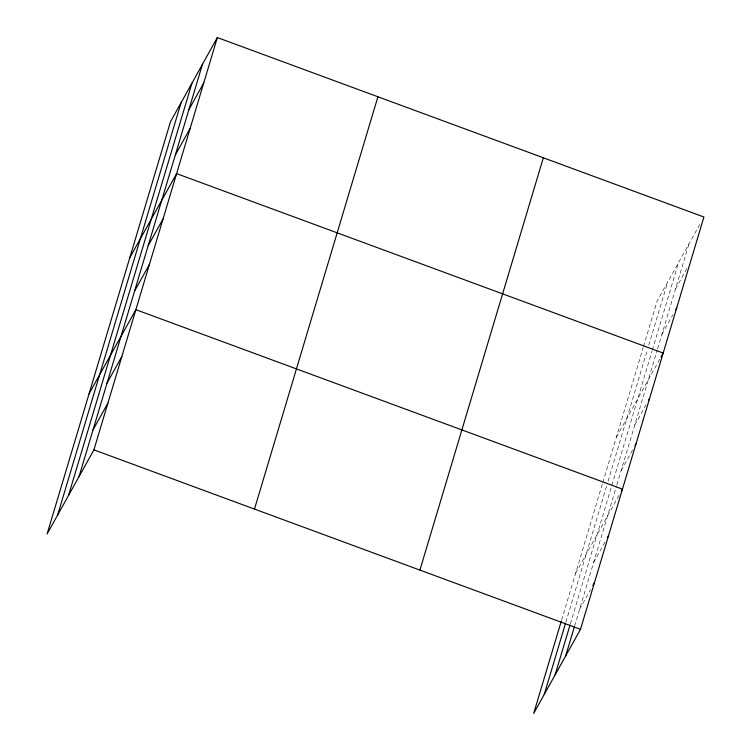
<?xml version="1.0" encoding="UTF-8"?>
<svg xmlns="http://www.w3.org/2000/svg" width="751" height="751" viewBox="0 0 751 751"><rect width="100%" height="100%" fill="white"/><g stroke="black" fill="none" stroke-linecap="round" stroke-linejoin="round"><path stroke-width="0.56" stroke-dasharray="3.75 2.82" d="M561.635 619.988L602.452 483.663M602.781 482.555L643.185 347.6M643.513 346.493L657.087 301.142L700.063 223.929M565.86 622.175L606.705 485.728M608.028 481.297L647.437 349.666M648.761 345.235L667.639 282.188M570.394 623.79L652.018 351.158M652.347 350.05L678.51 262.653M574.618 625.977L616.533 485.963M616.862 484.855L657.266 349.9M657.594 348.793L689.052 243.709M675.478 289.06L687.034 268.295M661.903 334.411L672.905 314.641M616.355 437.204L659.885 359.006M634.745 425.122L646.855 403.371M621.171 470.473L632.727 449.708M575.623 573.266L619.697 494.083M593.6 562.555L605.71 540.804M579.612 609.286L590.624 589.516"/><path stroke-width="1.13" d="M57.639 515.036L181.066 102.727M68.501 495.51L191.937 83.201M79.052 476.556L202.479 64.248M217.339 37.55L170.515 121.681L47.088 533.989L93.913 449.858L217.339 37.55L703.912 217.011L580.485 629.319L533.661 713.45L561.307 621.105M254.476 509.084L377.913 96.776M419.912 570.103L543.348 157.785M544.212 694.497L565.522 623.292M555.073 674.971L570.065 624.907M565.625 656.017L574.29 627.085M188.905 109.599L203.765 82.901M175.33 154.95L190.191 128.261M129.782 257.743L176.607 173.612L663.18 353.073L660.983 357.025M148.172 245.661L163.033 218.963M134.598 291.022L149.458 264.324M89.05 393.806L135.875 309.675L622.448 489.136L621.349 491.116M107.027 383.104L121.887 356.406M93.04 429.825L107.9 403.137M675.656 309.694L676.764 307.713M648.507 400.405L649.606 398.424M634.924 445.756L636.031 443.785M607.362 537.838L608.46 535.867M592.821 585.555L594.473 582.588M93.913 449.858L580.485 629.319"/></g></svg>
